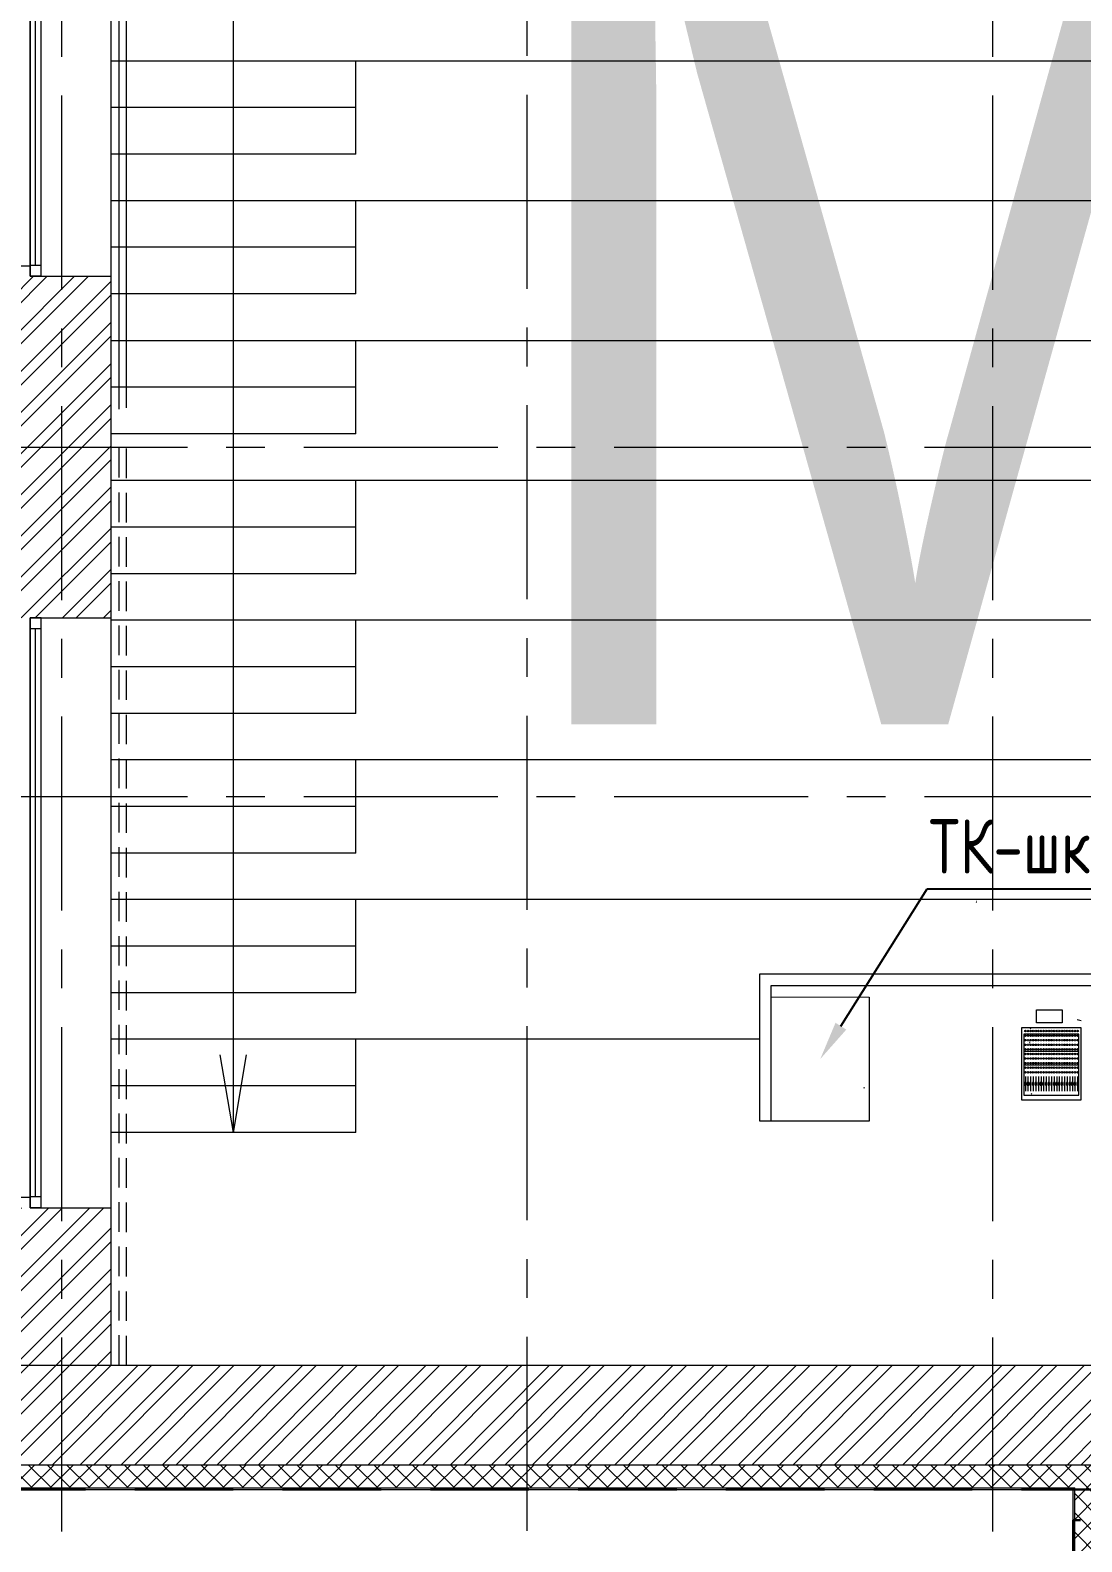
# Model space of a CAD drawing. Header units: millimetres. Extents: x 0 to 9491604, y -172998 to 295086.
# Drawn here: x 447114 to 453891, y -73760 to -64023 of the extents above; entities that cross this region are included whole.
import ezdxf
from ezdxf import colors
from ezdxf.entities.mleader import LeaderData, LeaderLine
from ezdxf.enums import TextEntityAlignment as Align
from ezdxf.math import Vec2, Vec3

# ---------------------------------------------------------------- set-up
doc = ezdxf.new("R2018")
doc.units = ezdxf.units.MM
for name, pattern in [('CENTER', [2, 1.25, -0.25, 0.25, -0.25]), ('DASHED', [19.05, 12.7, -6.35]), ('HIDDEN2', [4.7625, 3.175, -1.5875]), ('Штрих', [6.35, 3.175, -3.175])]:
    doc.linetypes.add(name, pattern=pattern)
for name, color, linetype, lineweight, true_color in [('АР_Граница ПБ', 7, 'Continuous', 53, 0xf60404), ('АР_лестницы', 7, 'Continuous', 15, 0xff24ff), ('ТХ_ОБЩЕЕ', 7, 'Continuous', 0, 0x7b7b7b)]:
    doc.layers.add(name, color=color, linetype=linetype, lineweight=lineweight, true_color=true_color)
for name, color, linetype, lineweight in [('АР_Лестницы ограждения', 62, 'Continuous', 13), ('АР_Маркер экспликации', 239, 'Continuous', 13), ('АР_Навесной фасад', 250, 'Continuous', 5), ('АР_Номер помещения', 250, 'Continuous', 9), ('АР_Окна', 4, 'Continuous', 9), ('АР_Оси', 7, 'Continuous', 25), ('АР_Отметки', 7, 'Continuous', 5), ('АР_Сущ Несущая стена', 250, 'Continuous', 50), ('АР_Утеплитель', 250, 'Continuous', 13), ('АР_Штриховка кирпич', 250, 'Continuous', 9)]:
    doc.layers.add(name, color=color, linetype=linetype, lineweight=lineweight)
doc.layers.add('АР_Названия помещений', color=124, linetype='Continuous', lineweight=5, plot=False)
doc.layers.add('АР_Помещения_площадь', color=19, linetype='Continuous', lineweight=9, plot=False)
doc.layers.add('АР_новое окно', color=160, linetype='Continuous')
doc.styles.add('ISOCPEUR', font='', dxfattribs={"height": 250})
doc.styles.get("Standard").update_dxf_attribs({"font": 'GOST.TTF'})
doc.styles.get('ISOCPEUR').set_extended_font_data('ISOCPEUR', italic=True)
pattern_1 = [(45, (-503931.1, 9514.15), (-132.58252, 132.58252), []), (45, (-503842.72, 9514.15), (-132.58252, 132.58252), [])]

# ---------------------------------------------------------------- blocks, each defined once
blk = doc.blocks.new('*U274')
at = {"layer": 'АР_новое окно', "lineweight": 9}
for p, q in [((0, 3800), (-70, 3800)), ((-70, 3800), (-70, 0)), ((-70, 0), (-70, 3800)), ((0, 3800), (0, 0)), ((0, 3730), (-70, 3730)), ((-35, 3730), (-35, 70)), ((0, 70), (-70, 70)), ((0, 0), (-70, 0))]:
    blk.add_line(p, q, dxfattribs=at)
blk = doc.blocks.new('_DotSmall')
at = {"color": 0, "linetype": 'ByBlock', "const_width": 0.5}
blk.add_lwpolyline([(-0.0625, 0, 1), (0.0625, 0, 1)], format="xyb", close=True, dxfattribs=at)
blk = doc.blocks.new('АР_Кружок_1.1')
at = {"color": 0, "linetype": 'ByBlock', "lineweight": -2}
blk.add_circle((0, 0), 75, dxfattribs=at)
blk = doc.blocks.new('*U30')
at = {"color": 0, "linetype": 'ByBlock', "lineweight": -2}
for q in [(-500, 85), (-500, -85)]:
    blk.add_line((0, 0), q, dxfattribs=at)
blk = doc.blocks.new('*U155')
at = {"color": 0, "linetype": 'ByBlock', "lineweight": -2}
blk.add_lwpolyline([(-78.037, 0), (0, 0)], dxfattribs=at)
at = {"color": 0, "linetype": 'ByBlock', "lineweight": -2, "xscale": 0.01, "yscale": 0.01, "zscale": 0.01, "rotation": 179.9999999999999}
for name, p in [('*U30', (-78.037, 0)), ('АР_Кружок_1.1', (0, 0))]:
    blk.add_blockref(name, p, dxfattribs=at)
blk = doc.blocks.new('*U138')
at = {"color": 7, "style": 'ISOCPEUR', "width": 0.7, "flags": 1}
blk.add_attdef('КАТЕГОРИЯ', (-499.2, -2092.2), '', height=250, dxfattribs=at)
at = {"layer": 'АР_Номер помещения', "color": 7, "style": 'ISOCPEUR', "width": 0.7}
blk.add_attdef('НОМЕР_ПОМЕЩЕНИЯ', text='', height=300, dxfattribs=at).set_placement((-11526, 10719.6), align=Align.MIDDLE_CENTER)
at = {"layer": 'АР_Помещения_площадь', "color": 7, "style": 'ISOCPEUR', "width": 0.7}
blk.add_attdef('ПЛОЩАДЬ_ПОМЕЩЕНИЯ', text='', height=200, dxfattribs=at).set_placement((-6958.3, 1083.5), align=Align.MIDDLE_RIGHT)
at = {"layer": 'АР_Помещения_площадь', "color": 7, "lineweight": 30, "width": 0.7, "flags": 104}
blk.add_attdef('ИМЯ_ПОМЕЩЕНИЯ', text='', height=100, dxfattribs=at).set_placement((157.6, 1217.1), align=Align.MIDDLE_CENTER)
blk = doc.blocks.new('*U154')
at = {"layer": 'АР_Граница ПБ', "color": 18, "linetype": 'DASHED', "lineweight": 30, "ltscale": 50, "true_color": 0x000000}
blk.add_lwpolyline([(5715.7, 10400.8, 0.157896), (8647.7, 16438.9), (38244.2, 16438.9), (38244.2, 19568.9), (41754.2, 19568.9), (41754.2, 30408.9), (15744.8, 30408.9), (15744.8, 33918.9), (6404.2, 33918.9), (6404.2, 30408.9), (-755.8, 30408.9), (-755.8, 33408.9), (-11595.8, 33408.9), (-11595.8, 29855.4, 0.334723), (-20031.1, 21408.9), (-23595.8, 21408.9), (-23595.8, 7563.3), (-17655.9, 7568.5), (-17655.9, -16340), (-10046.5, -16340)], format="xyb", dxfattribs=at)
blk.add_lwpolyline([(46579.3, -32636.1), (46579.3, -14766.1), (36079.3, -14766.1), (36079.3, -10801.1), (1694.1, -10801.1), (1694.1, -10804.9), (132.9, -10804.9), (132.9, -15811.2), (-9656.9, -15811.2), (-9656.9, -16538.5), (-10655.7, -16538.5), (-10655.7, -32636.1)], dxfattribs=at)
blk = doc.blocks.new('table oborud')
at = {"lineweight": 9}
blk.add_lwpolyline([(743774.8, 690012.1), (743857.8, 690012.1), (743857.8, 689846.2), (743774.8, 689846.2)], close=True, dxfattribs=at)
at = {"layer": 'ТХ_ОБЩЕЕ'}
for points in [[(743357.7, 691126.8), (743354.9, 691120.5)], [(744548.6, 690397.6), (744550.6, 690400.4)], [(744558.4, 690400.4), (744558.4, 690398.2)], [(743701.2, 690093.1), (743307.7, 690093.1)], [(743307.7, 690093.1), (743307.7, 689738.8)], [(743317.9, 690047), (743315.2, 690040.7)], [(743373.3, 690083.4), (743333.3, 690083.4)], [(743373.3, 690066.6), (743333.3, 690066.6)], [(743373.3, 690049.8), (743333.3, 690049.8)], [(743389.1, 690087.9), (743373.3, 690087.9)], [(743373.3, 690087.9), (743373.3, 690078.9)], [(743373.3, 690078.9), (743389, 690078.9)], [(743389.1, 690071.1), (743373.3, 690071.1)], [(743373.3, 690071.1), (743373.3, 690062.1)], [(743373.3, 690062.1), (743389, 690062.1)], [(743389.1, 690054.3), (743373.3, 690054.3)], [(743373.3, 690054.3), (743373.3, 690045.3)], [(743373.3, 690045.3), (743389, 690045.3)], [(743389.1, 690037.5), (743373.3, 690037.5)], [(743373.3, 690037.5), (743373.3, 690028.5)], [(743389.1, 690078.9), (743389.1, 690087.9)], [(743429.1, 690083.4), (743389.1, 690083.4)], [(743389.1, 690062.1), (743389.1, 690071.1)], [(743429.1, 690066.6), (743389.1, 690066.6)], [(743389.1, 690045.3), (743389.1, 690054.3)], [(743429.1, 690049.8), (743389.1, 690049.8)], [(743389.1, 690028.5), (743389.1, 690037.5)], [(743501.4, 689738.8), (743501.4, 690093)], [(743588.2, 689738.8), (743588.2, 690093)], [(743642, 690053.4), (743644, 690056.2)], [(743651.8, 690056.2), (743651.8, 690054)], [(743701.2, 689738.8), (743701.2, 690093)], [(743735, 690048.4), (743744.7, 690056.4)], [(743373.3, 690033), (743333.3, 690033)], [(743373.3, 690016.2), (743333.3, 690016.2)], [(743373.3, 689999.3), (743333.3, 689999.3)], [(743373.3, 689982.5), (743333.3, 689982.5)], [(743373.3, 689965.7), (743333.3, 689965.7)], [(743373.3, 689948.9), (743333.3, 689948.9)], [(743373.3, 690028.5), (743389, 690028.5)], [(743389.1, 690020.7), (743373.3, 690020.7)], [(743373.3, 690020.7), (743373.3, 690011.7)], [(743373.3, 690011.6), (743389, 690011.6)], [(743389.1, 690003.9), (743373.3, 690003.9)], [(743373.3, 690003.9), (743373.3, 689994.9)], [(743373.3, 689994.8), (743389, 689994.8)], [(743389.1, 689987), (743373.3, 689987)], [(743373.3, 689987), (743373.3, 689978)], [(743373.3, 689978), (743389, 689978)], [(743389.1, 689970.2), (743373.3, 689970.2)], [(743373.3, 689970.2), (743373.3, 689961.2)], [(743373.3, 689961.2), (743389, 689961.2)], [(743389.1, 689953.4), (743373.3, 689953.4)], [(743373.3, 689953.4), (743373.3, 689944.4)], [(743373.3, 689944.4), (743389, 689944.4)], [(743429.1, 690033), (743389.1, 690033)], [(743389.1, 690011.6), (743389.1, 690020.6)], [(743429.1, 690016.2), (743389.1, 690016.2)], [(743389.1, 689994.8), (743389.1, 690003.8)], [(743429.1, 689999.3), (743389.1, 689999.3)], [(743389.1, 689978), (743389.1, 689987)], [(743429.1, 689982.5), (743389.1, 689982.5)], [(743389.1, 689961.2), (743389.1, 689970.2)], [(743429.1, 689965.7), (743389.1, 689965.7)], [(743389.1, 689944.4), (743389.1, 689953.4)], [(743429.1, 689948.9), (743389.1, 689948.9)], [(743373.3, 689932.1), (743333.3, 689932.1)], [(743373.3, 689915.2), (743333.3, 689915.2)], [(743373.3, 689898.4), (743333.3, 689898.4)], [(743373.3, 689881.6), (743333.3, 689881.6)], [(743373.3, 689864.8), (743333.3, 689864.8)], [(743373.3, 689848), (743333.3, 689848)], [(743389.1, 689936.6), (743373.3, 689936.6)], [(743373.3, 689936.6), (743373.3, 689927.6)], [(743373.3, 689927.5), (743389, 689927.5)], [(743389.1, 689919.8), (743373.3, 689919.8)], [(743373.3, 689919.8), (743373.3, 689910.8)], [(743373.3, 689910.7), (743389, 689910.7)], [(743389.1, 689902.9), (743373.3, 689902.9)], [(743373.3, 689902.9), (743373.3, 689893.9)], [(743373.3, 689893.9), (743389, 689893.9)], [(743389.1, 689886.1), (743373.3, 689886.1)], [(743373.3, 689886.1), (743373.3, 689877.1)], [(743373.3, 689877.1), (743389, 689877.1)], [(743389.1, 689869.3), (743373.3, 689869.3)], [(743373.3, 689869.3), (743373.3, 689860.3)], [(743373.3, 689860.3), (743389, 689860.3)], [(743389.1, 689852.5), (743373.3, 689852.5)], [(743373.3, 689852.5), (743373.3, 689843.5)], [(743373.3, 689843.5), (743389, 689843.5)], [(743389.1, 689927.5), (743389.1, 689936.5)], [(743429.1, 689932.1), (743389.1, 689932.1)], [(743389.1, 689910.7), (743389.1, 689919.7)], [(743429.1, 689915.2), (743389.1, 689915.2)], [(743389.1, 689893.9), (743389.1, 689902.9)], [(743429.1, 689898.4), (743389.1, 689898.4)], [(743389.1, 689877.1), (743389.1, 689886.1)], [(743429.1, 689881.6), (743389.1, 689881.6)], [(743389.1, 689860.3), (743389.1, 689869.3)], [(743429.1, 689864.8), (743389.1, 689864.8)], [(743389.1, 689843.5), (743389.1, 689852.5)], [(743429.1, 689848), (743389.1, 689848)], [(743373.3, 689831.1), (743333.3, 689831.1)], [(743373.3, 689814.3), (743333.3, 689814.3)], [(743373.3, 689797.5), (743333.3, 689797.5)], [(743373.3, 689780.7), (743333.3, 689780.7)], [(743373.3, 689763.9), (743333.3, 689763.9)], [(743373.3, 689747.1), (743333.3, 689747.1)], [(743389.1, 689835.7), (743373.3, 689835.7)], [(743373.3, 689835.7), (743373.3, 689826.7)], [(743373.3, 689826.6), (743389, 689826.6)], [(743389.1, 689818.8), (743373.3, 689818.8)], [(743373.3, 689818.8), (743373.3, 689809.8)], [(743373.3, 689809.8), (743389, 689809.8)], [(743389.1, 689802), (743373.3, 689802)], [(743373.3, 689802), (743373.3, 689793)], [(743373.3, 689793), (743389, 689793)], [(743389.1, 689785.2), (743373.3, 689785.2)], [(743373.3, 689785.2), (743373.3, 689776.2)], [(743373.3, 689776.2), (743389, 689776.2)], [(743389.1, 689768.4), (743373.3, 689768.4)], [(743373.3, 689768.4), (743373.3, 689759.4)], [(743373.3, 689759.4), (743389, 689759.4)], [(743389.1, 689751.6), (743373.3, 689751.6)], [(743373.3, 689751.6), (743373.3, 689742.6)], [(743389.1, 689826.6), (743389.1, 689835.6)], [(743429.1, 689831.1), (743389.1, 689831.1)], [(743389.1, 689809.8), (743389.1, 689818.8)], [(743429.1, 689814.3), (743389.1, 689814.3)], [(743389.1, 689793), (743389.1, 689802)], [(743429.1, 689797.5), (743389.1, 689797.5)], [(743389.1, 689776.2), (743389.1, 689785.2)], [(743429.1, 689780.7), (743389.1, 689780.7)], [(743389.1, 689759.4), (743389.1, 689768.4)], [(743429.1, 689763.9), (743389.1, 689763.9)], [(743389.1, 689742.5), (743389.1, 689751.5)], [(743429.1, 689747.1), (743389.1, 689747.1)], [(743786.5, 689724.4), (743793, 689749.9)], [(743307.7, 689738.8), (743701.2, 689738.8)], [(743373.3, 689742.5), (743389, 689742.5)]]:
    blk.add_lwpolyline(points, dxfattribs=at)
blk.add_lwpolyline([(743742.4, 689722.9), (743742.4, 690107.9), (743277.4, 690107.9), (743277.4, 689722.9)], close=True, dxfattribs=at)
for centre in [(743455.2, 690083.4), (743455.2, 690066.6), (743455.2, 690049.8), (743455.2, 690032.9), (743484.7, 690083.4), (743484.7, 690066.6), (743484.7, 690049.8), (743484.7, 690032.9), (743514.3, 690083.4), (743514.3, 690066.6), (743514.3, 690049.8), (743514.3, 690032.9), (743543.8, 690083.4), (743543.8, 690066.6), (743543.8, 690049.8), (743543.8, 690032.9), (743573.4, 690083.4), (743573.4, 690066.6), (743573.4, 690049.8), (743573.4, 690032.9), (743602.9, 690083.4), (743602.9, 690066.6), (743602.9, 690049.8), (743602.9, 690032.9), (743632.4, 690083.4), (743632.4, 690066.6), (743632.4, 690049.8), (743632.4, 690032.9), (743662, 690083.4), (743662, 690066.6), (743662, 690049.8), (743662, 690032.9), (743691.5, 690083.4), (743691.5, 690066.6), (743691.5, 690049.8), (743691.5, 690032.9), (743721.1, 690083.4), (743721.1, 690066.6), (743721.1, 690049.8), (743721.1, 690032.9), (743455.2, 690016.1), (743455.2, 689999.3), (743455.2, 689982.5), (743455.2, 689965.7), (743455.2, 689948.9), (743484.7, 690016.1), (743484.7, 689999.3), (743484.7, 689982.5), (743484.7, 689965.7), (743484.7, 689948.9), (743514.3, 690016.1), (743514.3, 689999.3), (743514.3, 689982.5), (743514.3, 689965.7), (743514.3, 689948.9), (743543.8, 690016.1), (743543.8, 689999.3), (743543.8, 689982.5), (743543.8, 689965.7), (743543.8, 689948.9), (743573.4, 690016.1), (743573.4, 689999.3), (743573.4, 689982.5), (743573.4, 689965.7), (743573.4, 689948.9), (743602.9, 690016.1), (743602.9, 689999.3), (743602.9, 689982.5), (743602.9, 689965.7), (743602.9, 689948.9), (743632.4, 690016.1), (743632.4, 689999.3), (743632.4, 689982.5), (743632.4, 689965.7), (743632.4, 689948.9), (743662, 690016.1), (743662, 689999.3), (743662, 689982.5), (743662, 689965.7), (743662, 689948.9), (743691.5, 690016.1), (743691.5, 689999.3), (743691.5, 689982.5), (743691.5, 689965.7), (743691.5, 689948.9), (743721.1, 690016.1), (743721.1, 689999.3), (743721.1, 689982.5), (743721.1, 689965.7), (743721.1, 689948.9), (743455.2, 689932), (743455.2, 689915.2), (743455.2, 689898.4), (743455.2, 689881.6), (743455.2, 689864.8), (743455.2, 689847.9), (743484.7, 689932), (743484.7, 689915.2), (743484.7, 689898.4), (743484.7, 689881.6), (743484.7, 689864.8), (743484.7, 689847.9), (743514.3, 689932), (743514.3, 689915.2), (743514.3, 689898.4), (743514.3, 689881.6), (743514.3, 689864.8), (743514.3, 689847.9), (743543.8, 689932), (743543.8, 689915.2), (743543.8, 689898.4), (743543.8, 689881.6), (743543.8, 689864.8), (743543.8, 689847.9), (743573.4, 689932), (743573.4, 689915.2), (743573.4, 689898.4), (743573.4, 689881.6), (743573.4, 689864.8), (743573.4, 689847.9), (743602.9, 689932), (743602.9, 689915.2), (743602.9, 689898.4), (743602.9, 689881.6), (743602.9, 689864.8), (743602.9, 689847.9), (743632.4, 689932), (743632.4, 689915.2), (743632.4, 689898.4), (743632.4, 689881.6), (743632.4, 689864.8), (743632.4, 689847.9), (743662, 689932), (743662, 689915.2), (743662, 689898.4), (743662, 689881.6), (743662, 689864.8), (743662, 689847.9), (743691.5, 689932), (743691.5, 689915.2), (743691.5, 689898.4), (743691.5, 689881.6), (743691.5, 689864.8), (743691.5, 689847.9), (743721.1, 689932), (743721.1, 689915.2), (743721.1, 689898.4), (743721.1, 689881.6), (743721.1, 689864.8), (743721.1, 689847.9), (743455.2, 689831.1), (743455.2, 689814.3), (743455.2, 689797.5), (743455.2, 689780.7), (743455.2, 689763.8), (743455.2, 689747), (743484.7, 689831.1), (743484.7, 689814.3), (743484.7, 689797.5), (743484.7, 689780.7), (743484.7, 689763.8), (743484.7, 689747), (743514.3, 689831.1), (743514.3, 689814.3), (743514.3, 689797.5), (743514.3, 689780.7), (743514.3, 689763.8), (743514.3, 689747), (743543.8, 689831.1), (743543.8, 689814.3), (743543.8, 689797.5), (743543.8, 689780.7), (743543.8, 689763.8), (743543.8, 689747), (743573.4, 689831.1), (743573.4, 689814.3), (743573.4, 689797.5), (743573.4, 689780.7), (743573.4, 689763.8), (743573.4, 689747), (743602.9, 689831.1), (743602.9, 689814.3), (743602.9, 689797.5), (743602.9, 689780.7), (743602.9, 689763.8), (743602.9, 689747), (743632.4, 689831.1), (743632.4, 689814.3), (743632.4, 689797.5), (743632.4, 689780.7), (743632.4, 689763.8), (743632.4, 689747), (743662, 689831.1), (743662, 689814.3), (743662, 689797.5), (743662, 689780.7), (743662, 689763.8), (743662, 689747), (743691.5, 689831.1), (743691.5, 689814.3), (743691.5, 689797.5), (743691.5, 689780.7), (743691.5, 689763.8), (743691.5, 689747), (743721.1, 689831.1), (743721.1, 689814.3), (743721.1, 689797.5), (743721.1, 689780.7), (743721.1, 689763.8), (743721.1, 689747)]:
    blk.add_circle(centre, 5.01, dxfattribs=at)
blk = doc.blocks.new('*U286')
at = {"color": 7, "style": 'ISOCPEUR', "width": 0.7, "flags": 1}
blk.add_attdef('КАТЕГОРИЯ', (-499.2, -2092.2), '', height=250, dxfattribs=at)
at = {"layer": 'АР_Номер помещения', "color": 7, "style": 'ISOCPEUR', "width": 0.7}
blk.add_attdef('НОМЕР_ПОМЕЩЕНИЯ', text='', height=300, dxfattribs=at).set_placement((-12706, 14289), align=Align.MIDDLE_CENTER)
at = {"layer": 'АР_Помещения_площадь', "color": 7, "style": 'ISOCPEUR', "width": 0.7}
blk.add_attdef('ПЛОЩАДЬ_ПОМЕЩЕНИЯ', text='', height=200, dxfattribs=at).set_placement((-12401.9, 13466.7), align=Align.MIDDLE_RIGHT)
at = {"layer": 'АР_Помещения_площадь', "color": 7, "lineweight": 30, "width": 0.7, "flags": 104}
blk.add_attdef('ИМЯ_ПОМЕЩЕНИЯ', text='', height=100, dxfattribs=at).set_placement((157.6, 1217.1), align=Align.MIDDLE_CENTER)
blk = doc.blocks.new('АР план')
at = {"layer": 'АР_Утеплитель', "lineweight": 9, "ltscale": 100}
h = blk.add_hatch(dxfattribs=at)
h.set_pattern_fill('ANSI37', color=256, scale=700)
h.set_pattern_definition([(45, (-497351.07, -50949.43), (-61.871843, 61.871843), []), (135, (-497351.07, -50949.43), (-61.871843, -61.871843), [])])
h.paths.add_polyline_path([(453845.6, -74586.1), (453995.6, -74586.1), (453995.6, -73263), (446995.4, -73263), (446995.4, -71543), (446845.4, -71543), (446845.4, -73413), (453845.6, -73413)])
at = {"layer": 'АР_Штриховка кирпич', "lineweight": 9, "ltscale": 100}
h = blk.add_hatch(dxfattribs=at)
h.set_pattern_fill('ANSI32', color=256, scale=500)
h.set_pattern_definition(pattern_1)
h.paths.add_polyline_path([(447635.4, -65608), (446995.4, -65608), (446995.4, -67808), (447635.4, -67808)])
h = blk.add_hatch(dxfattribs=at)
h.set_pattern_fill('ANSI32', color=256, scale=500)
h.set_pattern_definition(pattern_1)
h.paths.add_polyline_path([(447635.3, -71608), (446995.4, -71608), (446995.4, -73263), (453995.6, -73263), (453995.6, -72623), (447635.4, -72623)])
at = {"layer": 'АР_лестницы', "color": 18, "lineweight": 9, "ltscale": 50, "true_color": 0x000000}
for p, q in [((449212.8, -64221.3), (447635.4, -64221.3)), ((457915.4, -64221.3), (448415.4, -64221.3)), ((449212.8, -64821.3), (449212.8, -64221.3)), ((449212.8, -64521.3), (447635.4, -64521.3)), ((449212.8, -64821.3), (447635.4, -64821.3)), ((449212.8, -64821.3), (447635.4, -64821.3)), ((449212.8, -65120.9), (447635.4, -65120.9)), ((457915.4, -65120.9), (448415.4, -65120.9)), ((449212.8, -65720.9), (449212.8, -65120.9)), ((449212.8, -65420.9), (447635.4, -65420.9)), ((449212.8, -65720.9), (447635.4, -65720.9)), ((448835.4, -65720.9), (447635.4, -65720.9)), ((449212.8, -66023), (447635.4, -66023)), ((457915.4, -66023), (448415.4, -66023)), ((449212.8, -66623), (449212.8, -66023)), ((449212.8, -66323), (447635.4, -66323)), ((448535.4, -66623), (447635.4, -66623)), ((449212.8, -66623), (447635.4, -66623)), ((448535.4, -66924.2), (447635.4, -66924.2)), ((457915.4, -66924.2), (448415.4, -66924.2)), ((449212.8, -67524.2), (449212.8, -66924.2)), ((449212.8, -67524.2), (449212.8, -66924.2)), ((449212.8, -67224.2), (447635.4, -67224.2)), ((449212.8, -67224.2), (447635.4, -67224.2)), ((449212.8, -67524.2), (447635.4, -67524.2)), ((449212.8, -67524.2), (447635.4, -67524.2)), ((448535.4, -67823.8), (447635.4, -67823.8)), ((448535.4, -67823.8), (447635.4, -67823.8)), ((457915.4, -67823.8), (448415.4, -67823.8)), ((449212.8, -68423.8), (449212.8, -67823.8)), ((449212.8, -68423.8), (449212.8, -67823.8)), ((449212.8, -68123.8), (447635.4, -68123.8)), ((449212.8, -68123.8), (447635.4, -68123.8)), ((449212.8, -68423.8), (447635.4, -68423.8)), ((449212.8, -68423.8), (447635.4, -68423.8)), ((448535.4, -68723.4), (447635.4, -68723.4)), ((457915.4, -68723.4), (448415.4, -68723.4)), ((449212.8, -69323.4), (449212.8, -68723.4)), ((449212.8, -69323.4), (449212.8, -68723.4)), ((449212.8, -69023.4), (447635.4, -69023.4)), ((449212.8, -69323.4), (447635.4, -69323.4)), ((449212.8, -69323.4), (447635.4, -69323.4)), ((448535.4, -69623), (447635.4, -69623)), ((448535.4, -69623), (447635.4, -69623)), ((457915.4, -69623), (448415.4, -69623)), ((449212.8, -70223), (449212.8, -69623)), ((449212.8, -70223), (449212.8, -69623)), ((449212.8, -69923), (447635.4, -69923)), ((449212.8, -69923), (447635.4, -69923)), ((449212.8, -70223), (447635.4, -70223)), ((449212.8, -70223), (447635.4, -70223)), ((449212.8, -70523), (447635.4, -70523)), ((451815.4, -70523), (448912.8, -70523)), ((449212.8, -71123), (449212.8, -70523)), ((451815.4, -70523), (449212.8, -70523)), ((449212.8, -71123), (449212.8, -70523)), ((449212.8, -70823), (447635.4, -70823)), ((449212.8, -70823), (447635.4, -70823)), ((449212.8, -71123), (447635.4, -71123))]:
    blk.add_line(p, q, dxfattribs=at)
at = {"layer": 'АР_лестницы', "color": 18, "linetype": 'Штрих', "lineweight": 9, "ltscale": 50, "true_color": 0x000000}
for p, q in [((448535.4, -66924.2), (447635.4, -66924.2)), ((448535.4, -68723.4), (447635.4, -68723.4)), ((449212.8, -69023.4), (448012.8, -69023.4)), ((451890.4, -71050.4), (451815.4, -71050.4))]:
    blk.add_line(p, q, dxfattribs=at)
at = {"layer": 'АР_лестницы', "linetype": 'Штрих', "lineweight": 9, "ltscale": 50}
blk.add_line((457915.4, -66924.2), (448415.4, -66924.2), dxfattribs=at)
at = {"layer": 'АР_лестницы', "lineweight": 9, "ltscale": 50}
for p, q in [((457915.4, -67823.8), (448415.4, -67823.8)), ((457915.4, -68723.4), (448415.4, -68723.4)), ((457915.4, -69623), (448415.4, -69623))]:
    blk.add_line(p, q, dxfattribs=at)
at = {"layer": 'АР_лестницы', "color": 18, "lineweight": 9, "ltscale": 50, "true_color": 0x000000}
for points in [[(451815.4, -71050.4), (451815.4, -70100.4), (454815.4, -70100.4), (454815.4, -71050.4)], [(451890.4, -71050.4), (451890.4, -70175.4), (454740.4, -70175.4), (454740.4, -71050.4)]]:
    blk.add_lwpolyline(points, dxfattribs=at)
at = {"layer": 'АР_Лестницы ограждения', "color": 18, "lineweight": 9, "ltscale": 100, "true_color": 0x000000}
blk.add_lwpolyline([(447735.4, -66455), (447735.4, -63319.2), (447685.4, -63319.2), (447685.4, -66464.5)], dxfattribs=at)
at = {"layer": 'АР_Лестницы ограждения', "linetype": 'HIDDEN2', "lineweight": 9, "ltscale": 60}
blk.add_lwpolyline([(447685.4, -66714.5), (447685.4, -72623), (447735.4, -72623), (447735.4, -66704.1)], dxfattribs=at)
at = {"layer": 'АР_Навесной фасад', "lineweight": 9, "ltscale": 100}
for p, q in [((446845.4, -73413), (453845.6, -73413)), ((453845.6, -74586.1), (453845.6, -73413)), ((446835.4, -73423), (453835.6, -73423)), ((453835.6, -74586.1), (453835.6, -73423))]:
    blk.add_line(p, q, dxfattribs=at)
at = {"layer": 'АР_Окна', "lineweight": 9, "ltscale": 100}
for p, q in [((447635.4, -65608), (447635.4, -61808)), ((447635.4, -71608), (447635.4, -67808))]:
    blk.add_line(p, q, dxfattribs=at)
at = {"layer": 'АР_Оси', "linetype": 'CENTER', "lineweight": 9, "ltscale": 1000}
for p, q in [((447315.5, -44444.3), (447315.5, -76677.8)), ((450315.5, -44438.8), (450315.5, -76677.8)), ((453315.5, -44444.3), (453315.5, -74586.1)), ((436877, -66708), (471514.2, -66708)), ((436877, -68958), (471514.2, -68958)), ((436877, -72623), (447635.4, -72623))]:
    blk.add_line(p, q, dxfattribs=at)
at = {"layer": 'АР_Сущ Несущая стена', "color": 4, "lineweight": 9, "ltscale": 100}
for p, q in [((447114.3, -65608), (447114.3, -61808)), ((447114.3, -71608), (447114.3, -67808))]:
    blk.add_line(p, q, dxfattribs=at)
at = {"layer": 'АР_Сущ Несущая стена', "lineweight": 9, "ltscale": 100}
for p, q in [((447114.3, -65543), (446995.4, -65543)), ((447114.3, -65608), (447114.3, -65543)), ((447114.3, -65608), (447635.4, -65608)), ((447114.3, -65608), (447635.4, -65608)), ((447114.3, -67808), (447635.4, -67808)), ((447114.3, -67808), (447635.4, -67808)), ((447114.3, -67873), (447114.3, -67808)), ((447114.3, -71543), (446995.4, -71543)), ((447114.3, -71608), (447114.3, -71543)), ((447114.3, -71608), (447635.4, -71608)), ((447114.3, -71608), (447635.4, -71608)), ((447635.4, -72623), (447635.4, -71608)), ((447635.4, -72623), (464610.6, -72623)), ((446995.4, -73263), (453995.6, -73263))]:
    blk.add_line(p, q, dxfattribs=at)
at = {"layer": 'АР_Сущ Несущая стена', "color": 18, "lineweight": 9, "ltscale": 100, "true_color": 0x000000}
blk.add_line((447635.4, -67808), (447635.4, -65608), dxfattribs=at)
at = {"layer": 'Defpoints', "lineweight": 9, "ltscale": 100}
blk.add_blockref('*U154', (464491.3, -57083), dxfattribs=at)
at = {"layer": 'АР_лестницы', "color": 18, "lineweight": 9, "true_color": 0x000000, "xscale": -100, "yscale": 100, "zscale": 100, "rotation": 270}
blk.add_blockref('*U155', (448424.1, -63319.2), dxfattribs=at)
at = {"layer": 'АР_Маркер экспликации', "color": 7, "lineweight": 9}
ref = blk.add_blockref('*U138', (465474.8, -72724.3), dxfattribs=at)
lines = blk.add_mtext('\\W0.8000;Многофункциональное пространство с функцией актового зала (с эстрадой в уровне пола)', dxfattribs={"layer": 'АР_Названия помещений', "insert": (450061.3, -62336.6), "char_height": 6157.775, "width": 926.94, "attachment_point": 1})
ref.add_attrib('ИМЯ_ПОМЕЩЕНИЯ', '', (450061.3, -62336.6), dxfattribs={"flags": 104}).embed_mtext(lines)
at = {"layer": 'АР_новое окно', "lineweight": 9, "xscale": -1, "rotation": 180}
for p in [(447184.3, -61808), (447184.3, -67808)]:
    blk.add_blockref('*U274', p, dxfattribs=at)
at = {"layer": 'АР_Отметки', "lineweight": 9}
ml = blk.add_multileader_mtext('Standard', dxfattribs=at)
ml.set_content('+2,410', color=256, style='ISOCPEUR')
ml.set_leader_properties(color=256, linetype='Continuous', lineweight=-1)
ml.set_arrow_properties(name='DOTSMALL')
ml.build(insert=Vec2(0, 0))
ml.multileader.update_dxf_attribs({"has_text_frame": 1, "text_left_attachment_type": 4, "text_right_attachment_type": 4, "dogleg_length": 100, "arrow_head_size": 180})
ctx = ml.context
ctx.base_point, ctx.char_height, ctx.arrow_head_size, ctx.landing_gap_size, ctx.plane_origin = Vec3(463365.5, -73612.9), 250, 180, 50, Vec3(461204.3, -74204.2)
ctx.left_attachment, ctx.right_attachment = 4, 4
notes = []
notes.append((ctx, [(0, (0, 0, 0), (0, 0), (1, 0), 1, [])]))
ctx.mtext.insert, ctx.mtext.width, ctx.mtext.line_spacing_style, ctx.mtext.flow_direction = Vec3(463415.5, -73279.6), 852.697, 2, 5
for ctx, leaders in notes:
    for number, flags, end, landing, length, lines in leaders:
        leader = LeaderData()
        leader.index, (leader.has_last_leader_line, leader.has_dogleg_vector, leader.attachment_direction) = number, flags
        leader.last_leader_point, leader.dogleg_vector, leader.dogleg_length = Vec3(end), Vec3(landing), length
        for number, points, colour, breaks in lines:
            line = LeaderLine()
            line.index, line.vertices, line.color, line.breaks = number, Vec3.list(points), colors.encode_raw_color(colour), breaks
            leader.lines.append(line)
        ctx.leaders.append(leader)

msp = doc.modelspace()

# ---------------------------------------------------------------- block references
at = {"color": 12, "true_color": 0xe00000}
msp.add_blockref('АР план', (0, 0), dxfattribs=at)

# ---------------------------------------------------------------- next in the draw order: linework, layer by layer
at = {"lineweight": 9, "elevation": 0}
msp.add_lwpolyline([(451890.4, -70249.7), (452521.2, -70250.7), (452521.2, -71050.4), (451890.4, -71049.4)], close=True, dxfattribs=at)

# ---------------------------------------------------------------- next in the draw order: block references
at = {"lineweight": 9, "rotation": 90}
msp.add_blockref('table oborud', (1143611, -814190.7, 0), dxfattribs=at)
at = {"layer": 'АР_Маркер экспликации', "color": 7, "lineweight": 9}
ref = msp.add_blockref('*U286', (400668.2, 30563.8), dxfattribs=at)
lines = msp.add_mtext('\\W0.8000;Многофункциональное пространство с функцией актового зала (с эстрадой в уровне пола)', dxfattribs={"layer": 'АР_Названия помещений', "insert": (388509, 42822.1), "char_height": 6157.775, "width": 926.94, "attachment_point": 1})
ref.add_attrib('ИМЯ_ПОМЕЩЕНИЯ', '', (388509, 42822.1), dxfattribs={"flags": 104}).embed_mtext(lines)

# ---------------------------------------------------------------- next in the draw order: leaders
at = {"lineweight": 9}
ml = msp.add_multileader_mtext('Standard', dxfattribs=at)
ml.set_content('ТК-шкаф', color=256)
ml.set_leader_properties()
ml.build(insert=Vec2(0, 0))
ml.multileader.update_dxf_attribs({"text_left_attachment_type": 6, "text_right_attachment_type": 6, "arrow_head_size": 250})
ctx = ml.context
ctx.base_point, ctx.char_height, ctx.arrow_head_size, ctx.plane_origin = Vec3(452902.7, -69554.5, 0), 350, 250, Vec3(452515.6, -69549.4, 0)
ctx.left_attachment, ctx.right_attachment = 6, 6
notes = []
notes.append((ctx, [(0, (1, 1, 0), (452894.7, -69554.5, 0), (1, 0), 8, [(0, [(452205.8, -70650, 0)], 0, [])])]))
ctx.mtext.insert, ctx.mtext.flow_direction = Vec3(452904.7, -69104.7, 0), 5
for ctx, leaders in notes:
    for number, flags, end, landing, length, lines in leaders:
        leader = LeaderData()
        leader.index, (leader.has_last_leader_line, leader.has_dogleg_vector, leader.attachment_direction) = number, flags
        leader.last_leader_point, leader.dogleg_vector, leader.dogleg_length = Vec3(end), Vec3(landing), length
        for number, points, colour, breaks in lines:
            line = LeaderLine()
            line.index, line.vertices, line.color, line.breaks = number, Vec3.list(points), colors.encode_raw_color(colour), breaks
            leader.lines.append(line)
        ctx.leaders.append(leader)

doc.saveas('drawing.dxf')
